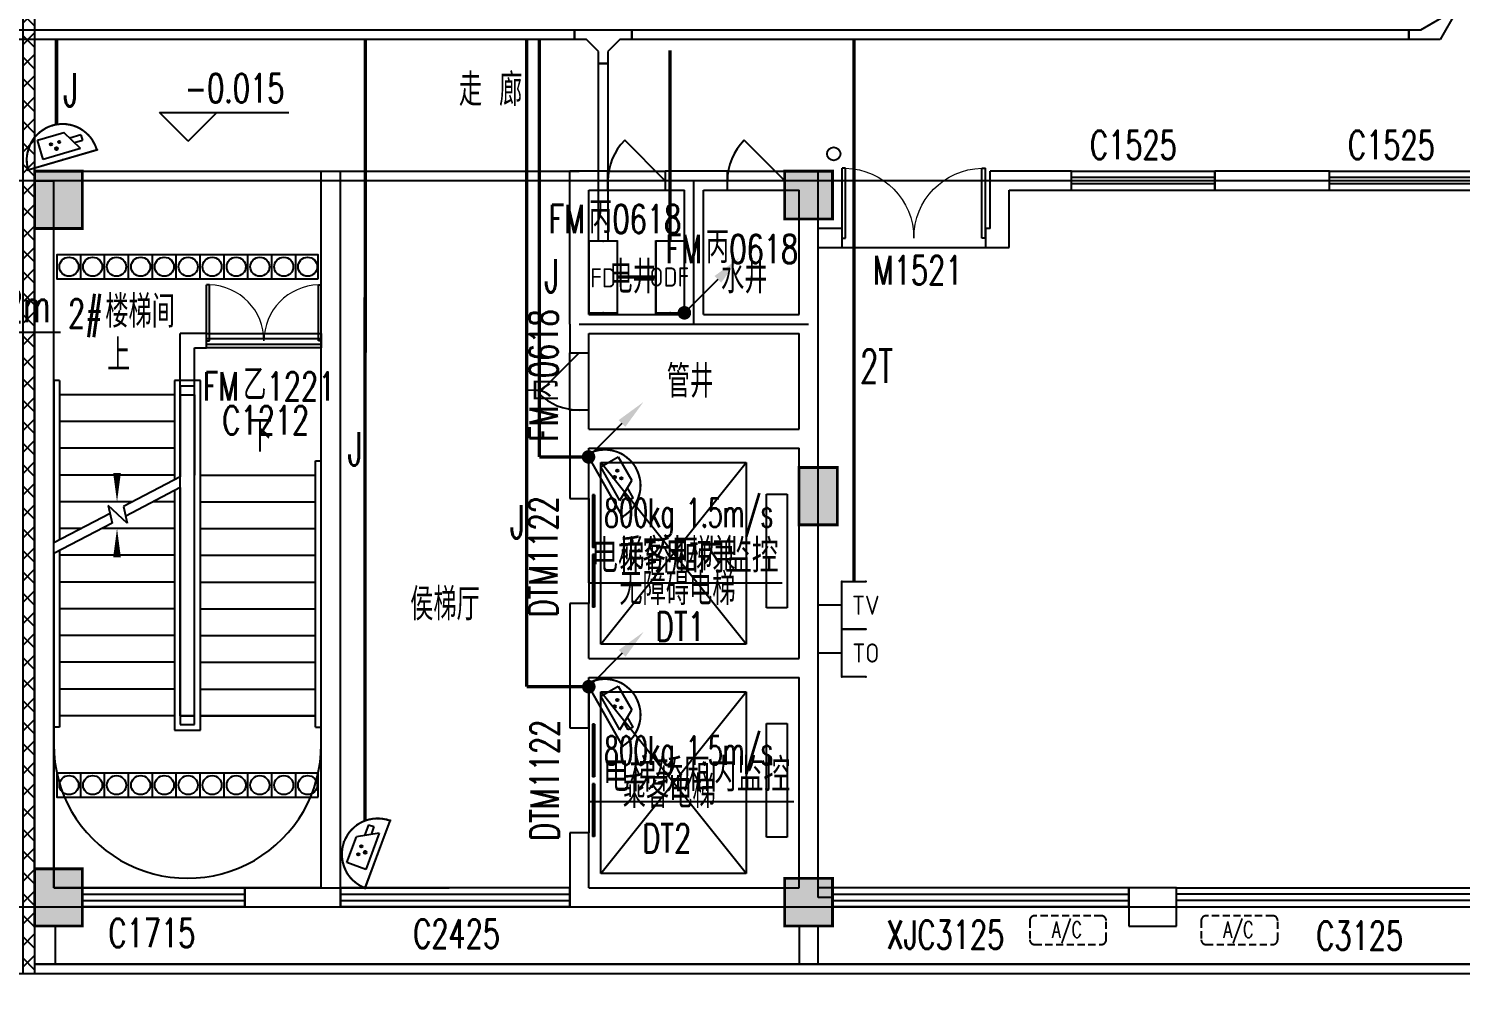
# Model space of a CAD drawing. Extents: x -9422388 to 15610651, y -1992469 to 953794.
# Drawn here: x -2934752 to -2919768, y -363947 to -353955 of the extents above; entities that cross this region are included whole.
import ezdxf
from ezdxf.enums import TextEntityAlignment as Align

# ---------------------------------------------------------------- set-up
doc = ezdxf.new("R2010")
doc.units = 0
doc.header["$LTSCALE"] = 1000
doc.linetypes.add('( Hidden )', pattern=[0.375, 0.25, -0.125])
for name, color, linetype in [('A-DOOR-IDEN', 7, 'Continuous'), ('A-FLOR-HVAC', 4, 'Continuous'), ('C-KZ', 2, 'Continuous'), ('C-Z-HATCH', 253, 'Continuous'), ('CABLETRAY_PDS', 5, 'Continuous'), ('DIM-消防', 3, 'Continuous'), ('DIM_SYMB', 3, 'Continuous'), ('EQUIP-安防', 3, 'Continuous'), ('EQUIP-通讯', 3, 'Continuous'), ('LWIRE', 4, 'Continuous'), ('TEL_LEAD', 3, 'Continuous'), ('TEL_TEXT', 7, 'Continuous'), ('WINDOW_TEXT', 7, 'Continuous'), ('WIRE-通讯', 4, 'Continuous')]:
    doc.layers.add(name, color=color, linetype=linetype)
doc.styles.add('_TCH_DIM', font='SIMPLEX', dxfattribs={"bigfont": 'GBCBIG'})
doc.styles.add('_TCH_WINDOW', font='SIMPLEX', dxfattribs={"height": 3.5, "bigfont": 'GBCBIG'})
doc.styles.add('_TEL_ATTDEF', font='GBENOR', dxfattribs={"width": 0.8, "height": 3, "bigfont": 'GBCBIG'})
doc.styles.add('_TEL_DIM', font='SIMPLEX', dxfattribs={"width": 0.8, "height": 3.5, "bigfont": 'HZTXT'})
doc.styles.get("Standard").update_dxf_attribs({"font": 'gbenor.shx', "bigfont": 'gbcbig.shx'})

# ---------------------------------------------------------------- blocks, each defined once
blk = doc.blocks.new('KTWJ1')
at = {"layer": 'A-FLOR-HVAC', "color": 0, "linetype": '( Hidden )', "ltscale": 0.3}
blk.add_lwpolyline([(152982, -14209, 0.414214), (153032, -14259), (153732, -14259, 0.414214), (153782, -14209), (153782, -14009, 0.414214), (153732, -13959), (153032, -13959, 0.414214), (152982, -14009)], format="xyb", close=True, dxfattribs=at)
at = {"layer": 'A-FLOR-HVAC', "color": 0, "style": '_TCH_WINDOW', "width": 0.705882}
blk.add_text('A/C', height=170, dxfattribs=at).set_placement((153214, -14188))
blk = doc.blocks.new('宿舍楼柱网1')
at = {"layer": 'C-Z-HATCH'}
h = blk.add_hatch(color=0, dxfattribs=at)
h.dxf.hatch_style = 1
h.paths.add_polyline_path([(631658, 145126), (632158, 145126), (632158, 144526), (631658, 144526)])
h = blk.add_hatch(color=0, dxfattribs=at)
h.dxf.hatch_style = 1
h.paths.add_polyline_path([(639508, 145126), (640008, 145126), (640008, 144626), (639508, 144626)])
h = blk.add_hatch(color=0, dxfattribs=at)
h.dxf.hatch_style = 1
h.paths.add_polyline_path([(639658, 142026), (640058, 142026), (640058, 141426), (639658, 141426)])
h = blk.add_hatch(color=0, dxfattribs=at)
h.dxf.hatch_style = 1
h.paths.add_polyline_path([(631658, 137826), (632158, 137826), (632158, 137226), (631658, 137226)])
h = blk.add_hatch(color=0, dxfattribs=at)
h.dxf.hatch_style = 1
h.paths.add_polyline_path([(639508, 137726), (640008, 137726), (640008, 137226), (639508, 137226)])
at = {"layer": 'C-KZ', "color": 0, "const_width": 30}
for points in [[(631658, 145126), (632158, 145126), (632158, 144526), (631658, 144526)], [(639508, 145126), (640008, 145126), (640008, 144626), (639508, 144626)], [(639658, 142026), (640058, 142026), (640058, 141426), (639658, 141426)], [(631658, 137826), (632158, 137826), (632158, 137226), (631658, 137226)], [(639508, 137726), (640008, 137726), (640008, 137226), (639508, 137226)]]:
    blk.add_lwpolyline(points, close=True, dxfattribs=at)
blk = doc.blocks.new('$DorLib2D$00000002')
at = {"color": 0}
for p, q in [((-0.5, 0), (-0.5, 0.4875)), ((-0.475, 0.4875), (-0.5, 0.4875)), ((-0.475, 0), (-0.475, 0.4875)), ((0.475, 0), (0.475, 0.4875)), ((0.475, 0.4875), (0.5, 0.4875)), ((0.5, 0), (0.5, 0.4875)), ((-0.5, 0), (-0.475, 0)), ((0.5, 0), (0.475, 0))]:
    blk.add_line(p, q, dxfattribs=at)
at = {"color": 0, "lineweight": 13}
for centre, start, end in [((-0.4875, 0), 0, 88.53072), ((0.4875, 0), 91.46928, 180)]:
    blk.add_arc(centre, 0.4875, start, end, dxfattribs=at)
blk = doc.blocks.new('$WINLIB2D$00000001')
at = {"color": 0}
for points in [[(-0.5, 0.5), (-0.5, -0.5)], [(-0.5, 0.5), (0.5, 0.5)], [(0.5, -0.5), (0.5, 0.5)], [(0.5, 0.1667), (-0.5, 0.1667)], [(0.5, -0.1667), (-0.5, -0.1667)], [(-0.5, -0.5), (0.5, -0.5)]]:
    blk.add_lwpolyline(points, dxfattribs=at)
blk = doc.blocks.new('$DORLIB2D$00000127')
at = {"color": 0}
for points in [[(-0.533, 0.795), (-0.533, 0.69)], [(-0.033, 0.795), (-0.533, 0.795)], [(-0.033, 0.69), (-0.533, 0.69)], [(-0.033, 0.795), (-0.033, 0.69)], [(0.533, 0.795), (0.033, 0.795)], [(0.033, 0.795), (0.033, 0.69)], [(0.533, 0.69), (0.033, 0.69)], [(0.533, 0.795), (0.533, 0.69)], [(0.5, 0.5), (-0.5, 0.5)]]:
    blk.add_lwpolyline(points, dxfattribs=at)
blk = doc.blocks.new('$DorLib2D$00000114')
at = {"color": 0}
blk.add_line((0.5, 0), (-0.207, 0.707), dxfattribs=at)
blk.add_arc((0.5, 0), 1, 135, 180, dxfattribs=at)
blk = doc.blocks.new('$TCHSYS$WIN2D')
at = {"color": 0}
for p, q in [((-0.5, 0.5), (0.5, 0.5)), ((-0.5, 0.5), (-0.5, -0.5)), ((0.5, 0.5), (0.5, -0.5)), ((0.5, 0.1667), (-0.5, 0.1667)), ((0.5, -0.1667), (-0.5, -0.1667)), ((-0.5, -0.5), (0.5, -0.5))]:
    blk.add_line(p, q, dxfattribs=at)
blk = doc.blocks.new('76867')
h = blk.add_hatch()
h.set_pattern_fill('ANSI37', color=8, scale=100)
h.set_pattern_definition([(45, (791256.12, 205282.17), (-112.2532, 112.2532), []), (135, (791256.12, 205282.17), (-112.2532, -112.2532), [])])
h.paths.add_polyline_path([(1412729.8, -188792.5), (1412849.8, -188792.5), (1412849.8, -199192.6), (1412729.8, -199192.6)])
at = {"color": 8}
for p, q in [((1414458, -190477.7), (1414158, -190177.7)), ((1414158, -190177.7), (1415510.9, -190177.7)), ((1414458, -190477.7), (1414758, -190177.7)), ((1415849.8, -192567.6), (1415849.8, -190792.6)), ((1415849.8, -190792.6), (1416049.8, -190792.6)), ((1416049.8, -192567.6), (1416049.8, -190792.6)), ((1418849.8, -190792.6), (1418449.8, -190792.6)), ((1418449.8, -192392.6), (1418449.8, -190792.6)), ((1418849.8, -190992.6), (1418849.8, -190792.6)), ((1418849.8, -190792.6), (1419449.8, -190792.6)), ((1419749.8, -190792.6), (1419449.8, -190792.6)), ((1419449.8, -190792.6), (1419449.8, -190992.6)), ((1420099.8, -190792.6), (1419749.8, -190792.6)), ((1420099.8, -190992.6), (1420099.8, -190792.6)), ((1420099.8, -190792.6), (1420699.8, -190792.6)), ((1421049.8, -190792.6), (1420699.8, -190792.6)), ((1420699.8, -190792.6), (1420699.8, -190992.6)), ((1421049.8, -191492.6), (1421049.8, -190792.6)), ((1423699.8, -190792.6), (1422849.8, -190792.6)), ((1422849.8, -191392.6), (1422849.8, -190792.6)), ((1423699.8, -190992.6), (1423699.8, -190792.6)), ((1426399.8, -190792.6), (1425199.8, -190792.6)), ((1425199.8, -190792.6), (1425199.8, -190992.6)), ((1426399.8, -190992.6), (1426399.8, -190792.6)), ((1412849.8, -198492.6), (1412849.8, -190892.6)), ((1412849.8, -190892.6), (1413049.8, -190892.6)), ((1413049.8, -198292.6), (1413049.8, -190892.6)), ((1418649.8, -190992.6), (1418849.8, -190992.6)), ((1418649.8, -192292.6), (1418649.8, -190992.6)), ((1418849.8, -190992.6), (1419449.8, -190992.6)), ((1419449.8, -190992.6), (1419649.8, -190992.6)), ((1419649.8, -192292.6), (1419649.8, -190992.6)), ((1419849.8, -192292.6), (1419849.8, -190992.6)), ((1419849.8, -190992.6), (1420099.8, -190992.6)), ((1420099.8, -190992.6), (1420699.8, -190992.6)), ((1420699.8, -190992.6), (1420849.8, -190992.6)), ((1420849.8, -191492.6), (1420849.8, -190992.6)), ((1423049.8, -190992.6), (1423699.8, -190992.6)), ((1423049.8, -191592.6), (1423049.8, -190992.6)), ((1425199.8, -190992.6), (1426399.8, -190992.6)), ((1421299.8, -191392.6), (1421049.8, -191392.6)), ((1421299.8, -191592.6), (1421299.8, -191392.6)), ((1422849.8, -191392.6), (1422799.8, -191392.6)), ((1422799.8, -191392.6), (1422799.8, -191592.6)), ((1420849.8, -192292.6), (1420849.8, -191492.6)), ((1421049.8, -192392.6), (1421049.8, -191492.6)), ((1421049.8, -191592.6), (1421299.8, -191592.6)), ((1421299.8, -191592.6), (1422799.8, -191592.6)), ((1422799.8, -191592.6), (1423049.8, -191592.6)), ((1418649.8, -192292.6), (1419649.8, -192292.6)), ((1419849.8, -192292.6), (1420849.8, -192292.6)), ((1414374.8, -196492.6), (1414374.8, -192492.6)), ((1414649.8, -192492.6), (1414374.8, -192492.6)), ((1414649.8, -192642.6), (1414649.8, -192492.6)), ((1415849.8, -192642.6), (1415849.8, -192492.6)), ((1418449.8, -192392.6), (1418449.8, -192692.6)), ((1418649.8, -192692.6), (1418649.8, -192492.6)), ((1418649.8, -192492.6), (1419749.8, -192492.6)), ((1419749.8, -192492.6), (1420849.8, -192492.6)), ((1420849.8, -193492.6), (1420849.8, -192492.6)), ((1421049.8, -193592.6), (1421049.8, -192392.6)), ((1414524.8, -196492.6), (1414524.8, -192642.6)), ((1414524.8, -192642.6), (1414649.8, -192642.6)), ((1415849.8, -198292.6), (1415849.8, -192567.6)), ((1416049.8, -198292.6), (1416049.8, -192567.6)), ((1418449.8, -192692.6), (1418649.8, -192692.6)), ((1418449.8, -193292.6), (1418449.8, -192692.6)), ((1418649.8, -193292.6), (1418649.8, -192692.6)), ((1413049.8, -192982.6), (1413049.8, -194680.5)), ((1413109.8, -192982.6), (1413049.8, -192982.6)), ((1413109.8, -192982.6), (1413109.8, -194649.3)), ((1414584.8, -192982.6), (1414314.8, -192982.6)), ((1414314.8, -192982.6), (1414314.8, -194023.2)), ((1414584.8, -196642.6), (1414584.8, -192982.6)), ((1413049.8, -193132.6), (1413049.8, -194680.5)), ((1414314.8, -193132.6), (1413109.8, -193132.6)), ((1414524.8, -193042.6), (1414374.8, -193042.6)), ((1414374.8, -193042.6), (1414374.8, -193992)), ((1414374.8, -193132.6), (1414374.8, -193992)), ((1414374.8, -193132.6), (1414524.8, -193132.6)), ((1414524.8, -196582.6), (1414524.8, -193042.6)), ((1414524.8, -193132.6), (1414524.8, -193972.6)), ((1414314.8, -193412.6), (1413109.8, -193412.6)), ((1418649.8, -193292.6), (1418449.8, -193292.6)), ((1418449.8, -193292.6), (1418449.8, -193592.6)), ((1418649.8, -193492.6), (1418649.8, -193292.6)), ((1418649.8, -193492.6), (1420849.8, -193492.6)), ((1414314.8, -193692.6), (1413109.8, -193692.6)), ((1418449.8, -193592.6), (1418449.8, -194217.6)), ((1418649.8, -194217.6), (1418649.8, -193692.6)), ((1418649.8, -193692.6), (1420849.8, -193692.6)), ((1420849.8, -195892.6), (1420849.8, -193692.6)), ((1421049.8, -195992.6), (1421049.8, -193592.6)), ((1415789.8, -196612.6), (1415789.8, -193822.6)), ((1415789.8, -193822.6), (1415849.8, -193822.6)), ((1415849.8, -196612.6), (1415849.8, -193822.6)), ((1418774.8, -195742.6), (1418774.8, -193842.6)), ((1418774.8, -193842.6), (1420294.8, -193842.6)), ((1420294.8, -195742.6), (1418774.8, -193842.6)), ((1418774.8, -195742.6), (1420294.8, -193842.6)), ((1420294.8, -193842.6), (1420294.8, -195742.6)), ((1414314.8, -193972.6), (1413109.8, -193972.6)), ((1414374.8, -193992), (1413780.9, -194300.6)), ((1414524.8, -196492.6), (1414524.8, -193972.6)), ((1414584.8, -193972.6), (1415789.8, -193972.6)), ((1415849.8, -196492.6), (1415849.8, -193972.6)), ((1414374.8, -194104.7), (1413803.2, -194401.7)), ((1414314.8, -194135.9), (1414314.8, -196642.6)), ((1414374.8, -194104.7), (1414374.8, -196492.6)), ((1414374.8, -194104.7), (1414374.8, -196582.6)), ((1420509.8, -195362.6), (1420509.8, -194172.6)), ((1420509.8, -194172.6), (1420724.8, -194172.6)), ((1420724.8, -194172.6), (1420724.8, -195362.6)), ((1413873.3, -194252.6), (1413109.8, -194252.6)), ((1413819.4, -194474.8), (1413621.2, -194293)), ((1413621.2, -194293), (1413661.5, -194475.3)), ((1413780.9, -194300.6), (1413819.4, -194474.8)), ((1414314.8, -194252.6), (1414090.2, -194252.6)), ((1414584.8, -194252.6), (1415789.8, -194252.6)), ((1418449.8, -194217.6), (1418649.8, -194217.6)), ((1413639.1, -194374.2), (1413049.8, -194680.5)), ((1413661.5, -194475.3), (1413049.8, -194793.2)), ((1413334.4, -194532.6), (1413109.8, -194532.6)), ((1414314.8, -194532.6), (1413551.3, -194532.6)), ((1414584.8, -194532.6), (1415789.8, -194532.6)), ((1413109.8, -194762), (1413109.8, -196612.6)), ((1413049.8, -194793.2), (1413049.8, -196492.6)), ((1413049.8, -194793.2), (1413049.8, -196612.6)), ((1414314.8, -194812.6), (1413109.8, -194812.6)), ((1414584.8, -194812.6), (1415789.8, -194812.6)), ((1414314.8, -195092.6), (1413109.8, -195092.6)), ((1414584.8, -195092.6), (1415789.8, -195092.6)), ((1414314.8, -195372.6), (1413109.8, -195372.6)), ((1414584.8, -195372.6), (1415789.8, -195372.6)), ((1418649.8, -195317.6), (1418449.8, -195317.6)), ((1418449.8, -195317.6), (1418449.8, -195992.6)), ((1418649.8, -195892.6), (1418649.8, -195317.6)), ((1420724.8, -195362.6), (1420509.8, -195362.6)), ((1414314.8, -195652.6), (1413109.8, -195652.6)), ((1414584.8, -195652.6), (1415789.8, -195652.6)), ((1420294.8, -195742.6), (1418774.8, -195742.6)), ((1414314.8, -195932.6), (1413109.8, -195932.6)), ((1414584.8, -195932.6), (1415789.8, -195932.6)), ((1418649.8, -195892.6), (1420849.8, -195892.6)), ((1418449.8, -195992.6), (1418449.8, -196617.6)), ((1418649.8, -196617.6), (1418649.8, -196092.6)), ((1418649.8, -196092.6), (1420849.8, -196092.6)), ((1420849.8, -198292.6), (1420849.8, -196092.6)), ((1421049.8, -198392.6), (1421049.8, -195992.6)), ((1414314.8, -196212.6), (1413109.8, -196212.6)), ((1414584.8, -196212.6), (1415789.8, -196212.6)), ((1418774.8, -198142.6), (1418774.8, -196242.6)), ((1418774.8, -196242.6), (1420294.8, -196242.6)), ((1420294.8, -198142.6), (1418774.8, -196242.6)), ((1418774.8, -198142.6), (1420294.8, -196242.6)), ((1420294.8, -196242.6), (1420294.8, -198142.6)), ((1413049.8, -196492.6), (1413049.8, -196612.6)), ((1414314.8, -196492.6), (1413109.8, -196492.6)), ((1414314.8, -196492.6), (1413109.8, -196492.6)), ((1414524.8, -196492.6), (1414374.8, -196492.6)), ((1414374.8, -196492.6), (1414524.8, -196492.6)), ((1414584.8, -196492.6), (1415789.8, -196492.6)), ((1415789.8, -196492.6), (1414584.8, -196492.6)), ((1415849.8, -196612.6), (1415849.8, -196492.6)), ((1420509.8, -197762.6), (1420509.8, -196572.6)), ((1420509.8, -196572.6), (1420724.8, -196572.6)), ((1420724.8, -196572.6), (1420724.8, -197762.6)), ((1413109.8, -196612.6), (1413049.8, -196612.6)), ((1413049.8, -196612.6), (1413049.8, -198292.6)), ((1414314.8, -196642.6), (1414584.8, -196642.6)), ((1414374.8, -196582.6), (1414524.8, -196582.6)), ((1415789.8, -196612.6), (1415849.8, -196612.6)), ((1415849.8, -198292.6), (1415849.8, -196612.6)), ((1418449.8, -196617.6), (1418649.8, -196617.6)), ((1418649.8, -197717.6), (1418449.8, -197717.6)), ((1418449.8, -197717.6), (1418449.8, -198292.6)), ((1418649.8, -198292.6), (1418649.8, -197717.6)), ((1420724.8, -197762.6), (1420509.8, -197762.6)), ((1420294.8, -198142.6), (1418774.8, -198142.6)), ((1413349.8, -198292.6), (1413049.8, -198292.6)), ((1413049.8, -198292.6), (1415849.8, -198292.6)), ((1413349.8, -198492.6), (1413349.8, -198292.6)), ((1415849.8, -198292.6), (1415049.8, -198292.6)), ((1415049.8, -198292.6), (1415049.8, -198492.6)), ((1416049.8, -198492.6), (1416049.8, -198292.6)), ((1418449.8, -198292.6), (1418449.8, -198492.6)), ((1418649.8, -198292.6), (1420849.8, -198292.6)), ((1421199.8, -198292.6), (1421049.8, -198292.6)), ((1421199.8, -198392.6), (1421199.8, -198292.6)), ((1424799.8, -198292.6), (1424299.8, -198292.6)), ((1424299.8, -198292.6), (1424299.8, -198692.6)), ((1424799.8, -198692.6), (1424799.8, -198292.6)), ((1412849.8, -198492.6), (1413349.8, -198492.6)), ((1415049.8, -198492.6), (1415949.8, -198492.6)), ((1415949.8, -198492.6), (1416049.8, -198492.6)), ((1418449.8, -198492.6), (1418549.8, -198492.6)), ((1418549.8, -198492.6), (1420699.8, -198492.6)), ((1420699.8, -198492.6), (1420699.8, -198692.6)), ((1421199.8, -198392.6), (1421049.8, -198392.6)), ((1421199.8, -198692.6), (1421199.8, -198392.6)), ((1420699.8, -198692.6), (1421199.8, -198692.6)), ((1424299.8, -198692.6), (1424799.8, -198692.6))]:
    blk.add_line(p, q, dxfattribs=at)
for points in [[(1362129.8, -198492.6), (1362129.8, -199692.6), (1437016.2, -199692.6), (1442376.7, -190006.3), (1428055.4, -167156.9), (1427208.2, -167688.1, -0.4142136), (1427897.4, -167846.3), (1441326.9, -189272.8, -0.2728148), (1441368.4, -190795.7), (1437149.6, -198418.9, -0.2728148), (1435837.2, -199192.6), (1362829.8, -199192.6, -0.4142136), (1362129.8, -198492.6)], [(1426392.5, -168199.4), (1427208.2, -167688.1, -0.4142136), (1427897.4, -167846.3), (1441326.9, -189272.8, -0.2728148), (1441368.4, -190795.7), (1437149.6, -198418.9, -0.2728148), (1435837.2, -199192.6), (1412849.8, -199192.6)], [(1426445.6, -168284.1), (1427261.3, -167772.9, -0.4142136), (1427812.6, -167899.4), (1441242.2, -189325.9, -0.2728148), (1441280.9, -190747.3), (1437062.1, -198370.5, -0.2728148), (1435837.2, -199092.6), (1412849.8, -199092.6)], [(1412849.8, -199092.6), (1435837.2, -199092.6, 0.2728148), (1437062.1, -198370.5), (1441280.9, -190747.3, 0.2728148), (1441242.2, -189325.9), (1427812.6, -167899.4, 0.4142136), (1427261.3, -167772.9), (1426341, -168349.7)]]:
    blk.add_lwpolyline(points, format="xyb", dxfattribs=at)
for points in [[(1369329.8, -198492.6), (1436308.8, -198492.6), (1440984.3, -190044.2), (1427038.8, -167794.6), (1420599.1, -171830.5), (1430951.3, -188347.3), (1429542.7, -190892.6), (1376629.8, -190892.6), (1376629.8, -188792.6), (1369329.8, -188792.6)], [(1412729.8, -188792.5), (1412849.8, -188792.5), (1412849.8, -199192.6), (1412729.8, -199192.6)], [(1415817.3, -191917.6), (1415817.3, -191667.6), (1413082.3, -191667.6), (1413082.3, -191917.6)], [(1414649.8, -192492.6), (1415849.8, -192492.6), (1415849.8, -192642.6), (1414649.8, -192642.6)], [(1415817.3, -197342.6), (1415817.3, -197092.6), (1413082.3, -197092.6), (1413082.3, -197342.6)], [(1412849.8, -199092.6), (1413069.8, -199092.6), (1413069.8, -198692.6), (1412849.8, -198692.6)], [(1420849.8, -199092.6), (1421049.8, -199092.6), (1421049.8, -198692.6), (1420849.8, -198692.6)]]:
    blk.add_lwpolyline(points, close=True, dxfattribs=at)
blk.add_lwpolyline([(1376629.8, -188792.6), (1426222.2, -188792.5, 0.5895079), (1427408.5, -186649), (1418819.7, -172945.8), (1420599.1, -171830.5), (1430951.3, -188347.3), (1429542.7, -190892.6), (1376629.8, -190892.6)], format="xyb", close=True, dxfattribs=at)
for points in [[(1413262.7, -190792.6), (1418549.8, -190792.6)], [(1419749.8, -192392.6), (1419749.8, -190892.6)], [(1413332.3, -191917.6), (1413332.3, -191667.6)], [(1413582.3, -191917.6), (1413582.3, -191667.6)], [(1413832.3, -191917.6), (1413832.3, -191667.6)], [(1414082.3, -191917.6), (1414082.3, -191667.6)], [(1414332.3, -191917.6), (1414332.3, -191667.6)], [(1414582.3, -191917.6), (1414582.3, -191667.6)], [(1414832.3, -191917.6), (1414832.3, -191667.6)], [(1415082.3, -191917.6), (1415082.3, -191667.6)], [(1415332.3, -191917.6), (1415332.3, -191667.6)], [(1415582.3, -191917.6), (1415582.3, -191667.6)], [(1418549.8, -192392.6), (1420949.8, -192392.6)], [(1414649.8, -192542.6), (1415849.8, -192542.6)], [(1414649.8, -192602.6), (1415849.8, -192602.6)], [(1413332.3, -197342.6), (1413332.3, -197092.6)], [(1413582.3, -197342.6), (1413582.3, -197092.6)], [(1413832.3, -197342.6), (1413832.3, -197092.6)], [(1414082.3, -197342.6), (1414082.3, -197092.6)], [(1414332.3, -197342.6), (1414332.3, -197092.6)], [(1414582.3, -197342.6), (1414582.3, -197092.6)], [(1414832.3, -197342.6), (1414832.3, -197092.6)], [(1415082.3, -197342.6), (1415082.3, -197092.6)], [(1415332.3, -197342.6), (1415332.3, -197092.6)], [(1415582.3, -197342.6), (1415582.3, -197092.6)], [(1414053.9, -198292.6), (1417188, -198292.6)], [(1412849.8, -199092.6), (1412849.8, -199192.6)]]:
    blk.add_lwpolyline(points, dxfattribs=at)
for centre, radius in [((1421212.6, -190611.1), 70), ((1413209.8, -191792.6), 100), ((1413457.3, -191792.6), 100), ((1413707.3, -191792.6), 100), ((1413959.8, -191792.6), 100), ((1414207.3, -191792.6), 100), ((1414457.3, -191792.6), 100), ((1414707.3, -191792.6), 100), ((1414959.8, -191792.6), 100), ((1415207.3, -191792.6), 100), ((1415457.3, -191792.6), 100), ((1415707.3, -191792.6), 100), ((1413209.8, -197217.6), 100), ((1413457.3, -197217.6), 100), ((1413707.3, -197217.6), 100), ((1413959.8, -197217.6), 100), ((1414207.3, -197217.6), 100), ((1414457.3, -197217.6), 100), ((1414707.3, -197217.6), 100), ((1414959.8, -197217.6), 100), ((1415207.3, -197217.6), 100), ((1415457.3, -197217.6), 100), ((1415707.3, -197217.6), 100)]:
    blk.add_circle(centre, radius, dxfattribs=at)
blk.add_arc((1414449.8, -196792.6), 1400, 179.99988, 0, dxfattribs=at)
at = {"layer": 'DIM_SYMB', "color": 8}
for points in [[(1413712.3, -192992.6, 0, 0, 0), (1413712.3, -194252.6, 0, 80, 0), (1413712.3, -193952.6, 0, 0, 0)], [(1415187.3, -193832.6, 0, 0, 0), (1415187.3, -197392.6, 0, 0, 0), (1413712.3, -197392.6, 0, 0, 0), (1413712.3, -194532.6, 0, 80, 0), (1413712.3, -194832.6, 0, 0, 0)]]:
    blk.add_lwpolyline(points, format="xyseb", dxfattribs=at)
at = {"color": 8}
for name, p in [('宿舍楼柱网1', (781191.9, -335918.9)), ('KTWJ1', (1270282.3, -184626.5)), ('KTWJ1', (1272076.8, -184626.5))]:
    blk.add_blockref(name, p, dxfattribs=at)
ref = blk.add_blockref('$TCHSYS$WIN2D', (1424449.8, -190892.6), dxfattribs=dict(at, xscale=1500, yscale=-200, zscale=200, rotation=359.9999999999924))
ref.add_attrib('A', 'C1525', (1423894.8, -190666.3), dxfattribs={"layer": 'WINDOW_TEXT', "color": 8, "height": 297.5, "style": '_TCH_WINDOW', "width": 0.705882})
ref = blk.add_blockref('$TCHSYS$WIN2D', (1427149.8, -190892.6), dxfattribs=dict(at, xscale=1500, yscale=-200, zscale=200, rotation=359.9999999999924))
ref.add_attrib('A', 'C1525', (1426594.8, -190666.3), dxfattribs={"layer": 'WINDOW_TEXT', "color": 8, "height": 297.5, "style": '_TCH_WINDOW', "width": 0.705882})
for name, p, xscale, yscale, zscale, rotation in [('$DorLib2D$00000114', (1419149.8, -190892.6), 600, 600, 200, 359.9999999999944), ('$DorLib2D$00000114', (1420399.8, -190892.6), 600, 600, 200, 359.9999999999944), ('$DorLib2D$00000002', (1415249.8, -192567.6), 1200, 1200, 150, 359.9999999999889), ('$DorLib2D$00000114', (1418549.8, -192992.6), 600, 600, 200, 89.99999999998887)]:
    blk.add_blockref(name, p, dxfattribs=dict(at, xscale=xscale, yscale=yscale, zscale=zscale, rotation=rotation))
ref = blk.add_blockref('$DorLib2D$00000002', (1422049.8, -191492.6), dxfattribs=dict(at, xscale=-1500, yscale=1500, zscale=200, rotation=359.9999999999917))
ref.add_attrib('A', 'M1521', (1421624.8, -191977.7), dxfattribs={"layer": 'WINDOW_TEXT', "color": 8, "height": 297.5, "style": '_TCH_WINDOW', "width": 0.705882})
ref = blk.add_blockref('$DORLIB2D$00000127', (1418549.8, -194767.6), dxfattribs=dict(at, xscale=1100, yscale=-200, zscale=200, rotation=89.99999999999444))
ref.add_attrib('A', 'DTM1122', (1418321.9, -195462.6), dxfattribs={"layer": 'A-DOOR-IDEN', "color": 8, "height": 297.5, "rotation": 90, "style": '_TCH_WINDOW', "width": 0.705882})
ref = blk.add_blockref('$DORLIB2D$00000127', (1418549.8, -197167.6), dxfattribs=dict(at, xscale=1100, yscale=-200, zscale=200, rotation=89.99999999998887))
ref.add_attrib('A', 'DTM1122', (1418336.3, -197801.9), dxfattribs={"layer": 'A-DOOR-IDEN', "color": 8, "height": 297.5, "rotation": 90, "style": '_TCH_WINDOW', "width": 0.705882})
ref = blk.add_blockref('$WINLIB2D$00000001', (1414199.8, -198392.6), dxfattribs=dict(at, xscale=-1700, yscale=-200, zscale=200, rotation=359.9999999999911))
ref.add_attrib('A', 'C1715', (1413622.9, -198914.7), dxfattribs={"layer": 'WINDOW_TEXT', "color": 8, "height": 297.5, "style": '_TCH_WINDOW', "width": 0.705882})
ref = blk.add_blockref('$WINLIB2D$00000001', (1417249.8, -198392.6), dxfattribs=dict(at, xscale=-2400, yscale=-200, zscale=200, rotation=359.9999999999923))
ref.add_attrib('A', 'C2425', (1416811.8, -198922.5), dxfattribs={"layer": 'WINDOW_TEXT', "color": 8, "height": 297.5, "style": '_TCH_WINDOW', "width": 0.705882})
ref = blk.add_blockref('$TCHSYS$WIN2D', (1422749.8, -198392.6), dxfattribs=dict(at, xscale=-3100, yscale=-200, zscale=200, rotation=359.9999999999917))
ref.add_attrib('A', 'XJC3125', (1421765, -198932.8), dxfattribs={"layer": 'WINDOW_TEXT', "color": 8, "height": 297.5, "style": '_TCH_WINDOW', "width": 0.705882})
ref = blk.add_blockref('$TCHSYS$WIN2D', (1426349.8, -198392.6), dxfattribs=dict(at, xscale=3100, yscale=-200, zscale=200, rotation=359.9999999999917))
ref.add_attrib('A', 'C3125', (1426263.3, -198942.5), dxfattribs={"layer": 'WINDOW_TEXT', "color": 8, "height": 297.5, "style": '_TCH_WINDOW', "width": 0.705882})
for s, style, width, p in [('-0.015', '_TCH_DIM', 0.705882, (1414420.9, -190072.7)), ('2#', '_TCH_DIM', 0.705882, (1413199.1, -192430.9)), ('C1212', '_TCH_WINDOW', 0.705882, (1414814.8, -193548)), ('800kg 1.5m/s', '_TCH_DIM', 0.6, (1418810.6, -194516.8)), ('DT1', '_TCH_DIM', 0.705882, (1419350.4, -195706.3)), ('800kg 1.5m/s', '_TCH_DIM', 0.6, (1418810.6, -197004)), ('DT2', '_TCH_DIM', 0.705882, (1419209.4, -197923.5))]:
    blk.add_text(s, height=297.5, dxfattribs=dict(at, style=style, width=width)).set_placement(p)
for s, p in [('走', (1417290, -190110.1)), ('廊', (1417710.7, -190110.1))]:
    blk.add_text(s, height=337.6, dxfattribs=at).set_placement(p)
at = {"color": 8, "style": '_TCH_DIM'}
for s, p in [('电井', (1418864.4, -192070.1)), ('水井', (1420033, -192070.1)), ('楼梯间', (1413589.1, -192430.9)), ('管井', (1419465.1, -193161.5)), ('乘客电梯兼', (1418969.7, -194971.3)), ('无障碍电梯', (1418969.7, -195333.2)), ('侯梯厅', (1416779.9, -195493.8)), ('乘客电梯', (1419004.5, -197458.4))]:
    blk.add_text(s, height=337.59, dxfattribs=at).set_placement(p)
at = {"layer": 'DIM_SYMB', "color": 7, "style": '_TCH_DIM'}
for s, p in [('上', (1413608.1, -192887.6)), ('下', (1415092.4, -193727.6))]:
    blk.add_text(s, height=337.6, dxfattribs=at).set_placement(p)
at = {"layer": 'WINDOW_TEXT', "color": 8, "style": '_TCH_WINDOW', "width": 0.705882}
for s, p in [('FM', (1418231.3, -191442.6)), ('0618', (1418897.1, -191442.6)), ('FM', (1419455.2, -191756.5)), ('0618', (1420121, -191756.5)), ('FM', (1414611.9, -193193.9)), ('1221', (1415277.7, -193193.9))]:
    blk.add_text(s, height=297.5, dxfattribs=at).set_placement(p)
at = {"layer": 'WINDOW_TEXT', "color": 8, "style": '_TCH_WINDOW'}
for s, p in [('丙', (1418651.3, -191442.6)), ('丙', (1419875.2, -191756.5)), ('乙', (1415031.9, -193193.9))]:
    blk.add_text(s, height=337.6, dxfattribs=at).set_placement(p)
at = {"layer": 'WINDOW_TEXT', "color": 8, "style": '_TCH_WINDOW', "width": 0.705882}
for s, p in [('0618', (1418326, -192958.8)), ('FM', (1418326, -193624.5))]:
    blk.add_text(s, height=297.5, rotation=90, dxfattribs=at).set_placement(p)
at = {"layer": 'WINDOW_TEXT', "color": 8, "style": '_TCH_WINDOW'}
blk.add_text('丙', height=337.6, rotation=90, dxfattribs=at).set_placement((1418326, -193204.5))
blk = doc.blocks.new('$equip$00002553')
for p, q in [((-0.75, 0.3), (-0.75, -0.3)), ((0.75, 0.3), (-0.75, 0.3)), ((0.75, -0.3), (0.75, 0.3)), ((-0.75, -0.3), (0.75, -0.3))]:
    blk.add_line(p, q)
at = {"const_width": 0.04}
blk.add_lwpolyline([(-0.75, 0.3), (-0.75, -0.3), (0.75, -0.3), (0.75, 0.3), (-0.75, 0.3), (-0.75, -0.3)], dxfattribs=at)
for p in [(0, 0.3), (-0.75, 0), (0.75, 0), (0, -0.3)]:
    blk.add_point(p)
at = {"color": 7, "style": '_TEL_DIM'}
blk.add_attdef('$TEXT$', text='', height=0.4, dxfattribs=at).set_placement((-0.001, 0.013), align=Align.MIDDLE_CENTER)
at = {"color": 7, "style": '_TEL_DIM', "flags": 1}
blk.add_attdef('A', text='', height=0.00002, dxfattribs=at).set_placement((0, 0), align=Align.MIDDLE_CENTER)
blk = doc.blocks.new('$equip$00002555')
for p, q in [((-0.75, 0.3), (-0.75, -0.3)), ((0.75, 0.3), (-0.75, 0.3)), ((0.75, -0.3), (0.75, 0.3)), ((-0.75, -0.3), (0.75, -0.3))]:
    blk.add_line(p, q)
at = {"const_width": 0.04}
blk.add_lwpolyline([(-0.75, 0.3), (-0.75, -0.3), (0.75, -0.3), (0.75, 0.3), (-0.75, 0.3), (-0.75, -0.3)], dxfattribs=at)
for p in [(0, 0.3), (-0.75, 0), (0.75, 0), (0, -0.3)]:
    blk.add_point(p)
at = {"color": 7, "style": '_TEL_DIM'}
blk.add_attdef('$TEXT$', text='', height=0.4, dxfattribs=at).set_placement((-0.018, 0.002), align=Align.MIDDLE_CENTER)
at = {"color": 7, "style": '_TEL_DIM', "flags": 1}
blk.add_attdef('A', text='', height=0.00002, dxfattribs=at).set_placement((0, 0), align=Align.MIDDLE_CENTER)
blk = doc.blocks.new('$equip$00002353')
for p, q in [((0.75, 0), (-0.75, 0)), ((-0.517, -0.393), (-0.517, -0.273)), ((-0.517, -0.273), (-0.341, -0.273)), ((-0.427, -0.123), (0.383, -0.123)), ((-0.427, -0.123), (-0.187, -0.543)), ((0.383, -0.123), (0.383, -0.543)), ((-0.517, -0.393), (-0.273, -0.393)), ((0.383, -0.543), (-0.187, -0.543))]:
    blk.add_line(p, q)
at = {"const_width": 0.04}
for points in [[(-0.75, 0), (-0.779, 0)], [(0.75, 0), (0.779, 0)]]:
    blk.add_lwpolyline(points, dxfattribs=at)
blk.add_lwpolyline([(0.75, 0, -1), (-0.75, 0), (0.75, 0), (0.75, 0, -1), (-0.75, 0, -1.517539)], format="xyb", dxfattribs=at)
for centre, radius in [((0.052, -0.26), 0.03), ((-0.038, -0.38), 0.024), ((0.142, -0.38), 0.024)]:
    blk.add_circle(centre, radius)
blk.add_arc((0, 0), 0.75, 180, 0)
for p in [(-0.75, 0), (0, 0), (0.75, 0), (0, -0.75)]:
    blk.add_point(p)
for points in [[(0.026, -0.245), (0.078, -0.245), (0.022, -0.26), (0.082, -0.26)], [(0.026, -0.275), (0.078, -0.275), (0.022, -0.26), (0.082, -0.26)], [(0.037, -0.234), (0.067, -0.234), (0.026, -0.245), (0.078, -0.245)], [(0.037, -0.286), (0.067, -0.286), (0.026, -0.275), (0.078, -0.275)], [(0.052, -0.23), (0.052, -0.23), (0.037, -0.234), (0.067, -0.234)], [(0.052, -0.29), (0.052, -0.29), (0.037, -0.286), (0.067, -0.286)], [(-0.059, -0.368), (-0.017, -0.368), (-0.062, -0.38), (-0.014, -0.38)], [(-0.059, -0.392), (-0.017, -0.392), (-0.062, -0.38), (-0.014, -0.38)], [(-0.05, -0.359), (-0.026, -0.359), (-0.059, -0.368), (-0.017, -0.368)], [(-0.05, -0.401), (-0.026, -0.401), (-0.059, -0.392), (-0.017, -0.392)], [(-0.038, -0.356), (-0.038, -0.356), (-0.05, -0.359), (-0.026, -0.359)], [(-0.038, -0.404), (-0.038, -0.404), (-0.05, -0.401), (-0.026, -0.401)], [(0.121, -0.368), (0.163, -0.368), (0.118, -0.38), (0.166, -0.38)], [(0.121, -0.392), (0.163, -0.392), (0.118, -0.38), (0.166, -0.38)], [(0.13, -0.359), (0.154, -0.359), (0.121, -0.368), (0.163, -0.368)], [(0.13, -0.401), (0.154, -0.401), (0.121, -0.392), (0.163, -0.392)], [(0.142, -0.356), (0.142, -0.356), (0.13, -0.359), (0.154, -0.359)], [(0.142, -0.404), (0.142, -0.404), (0.13, -0.401), (0.154, -0.401)]]:
    blk.add_solid(points)
at = {"color": 7, "style": '_TEL_DIM', "flags": 1}
blk.add_attdef('A', text='', height=0.00002, dxfattribs=at).set_placement((0, 0), align=Align.MIDDLE_CENTER)
blk = doc.blocks.new('$TelecSys$00000079')
for p, q in [((0.7, 0.7), (0, 0)), ((0.104, 0.104), (0.104, 0.104)), ((-0.104, -0.104), (-0.104, -0.104))]:
    blk.add_line(p, q)
at = {"const_width": 0.142}
blk.add_lwpolyline([(-0.071, 0, 1), (0.071, 0, 1)], format="xyb", close=True, dxfattribs=at)
blk.add_solid([(0.63, 0.77), (0.77, 0.63), (1.15, 1.15)])
at = {"width": 0.8, "flags": 9}
blk.add_attdef('A', (0, 0), '', height=0.00002, dxfattribs=at)
blk = doc.blocks.new('$equip$00001847')
for p, q in [((-0.5, 0.499), (-0.5, 0.999)), ((0.5, 0.999), (0.5, 0.499)), ((0.5, 0.499), (-0.5, 0.499)), ((0, 0.5), (0, 0))]:
    blk.add_line(p, q)
for p in [(-0.5, 0.999), (0.5, 0.999), (-0.5, 0.499), (0.5, 0.499), (0, 0)]:
    blk.add_point(p)
at = {"color": 7, "style": '_TEL_DIM'}
blk.add_attdef('$TEXT$', text='', height=0.4, dxfattribs=at).set_placement((0, 0.999), align=Align.MIDDLE_CENTER)
at = {"color": 7, "style": '_TEL_DIM', "flags": 1}
blk.add_attdef('A', text='', height=0.00002, dxfattribs=at).set_placement((0, 0), align=Align.MIDDLE_CENTER)
blk = doc.blocks.new('$equip$00001802')
for p, q in [((-0.5, 0.499), (-0.5, 0.999)), ((0.5, 0.999), (0.5, 0.499)), ((0.5, 0.499), (-0.5, 0.499)), ((0, 0.5), (0, 0))]:
    blk.add_line(p, q)
for p in [(-0.5, 0.999), (0.5, 0.999), (-0.5, 0.499), (0.5, 0.499), (0, 0)]:
    blk.add_point(p)
at = {"color": 7, "style": '_TEL_DIM'}
blk.add_attdef('$TEXT$', text='', height=0.4, dxfattribs=at).set_placement((0, 0.999), align=Align.MIDDLE_CENTER)
at = {"color": 7, "style": '_TEL_DIM', "flags": 1}
blk.add_attdef('A', text='', height=0.00002, dxfattribs=at).set_placement((0, 0), align=Align.MIDDLE_CENTER)

msp = doc.modelspace()

# ---------------------------------------------------------------- linework, layer by layer
at = {"layer": 'CABLETRAY_PDS'}
for p, q in [((-2920183.76212, -353968.9733), (-2919964.56339, -353842.41886)), ((-2919815.46085, -353784.16568), (-2919979.89461, -354068.9733)), ((-2970242.61594, -353968.9733), (-2929039.12908, -353968.9733)), ((-2929039.12908, -353968.9733), (-2929039.12908, -354068.9733)), ((-2929039.12908, -353968.9733), (-2928439.12908, -353968.9733)), ((-2929039.12908, -354068.9733), (-2929039.12908, -353968.9733)), ((-2928439.12908, -354068.9733), (-2928439.12908, -353968.9733)), ((-2928439.12908, -353968.9733), (-2920308.76212, -353968.9733)), ((-2928439.12908, -353968.9733), (-2928439.12908, -354068.9733)), ((-2920308.76212, -354068.9733), (-2920308.76212, -353968.9733)), ((-2920308.76212, -353968.9733), (-2920183.76212, -353968.9733)), ((-2920308.76212, -353968.9733), (-2920308.76212, -354068.9733)), ((-2929039.12908, -354068.9733), (-2970242.61594, -354068.9733)), ((-2928914.12908, -354068.9733), (-2929039.12908, -354068.9733)), ((-2928789.12908, -354193.9733), (-2928914.12908, -354068.9733)), ((-2928789.12908, -354318.9733), (-2928789.12908, -354193.9733)), ((-2928564.12908, -354068.9733), (-2928689.12908, -354193.9733)), ((-2928689.12908, -354193.9733), (-2928689.12908, -354318.9733)), ((-2928439.12908, -354068.9733), (-2928564.12908, -354068.9733)), ((-2920308.76212, -354068.9733), (-2928439.12908, -354068.9733)), ((-2919979.89461, -354068.9733), (-2920308.76212, -354068.9733)), ((-2928789.12908, -354318.9733), (-2928689.12908, -354318.9733)), ((-2928789.12908, -356179.41383), (-2928789.12908, -354318.9733)), ((-2928689.12908, -354318.9733), (-2928789.12908, -354318.9733)), ((-2928689.12908, -354318.9733), (-2928689.12908, -356179.41383)), ((-2928689.12908, -356179.41383), (-2928789.12908, -356179.41383))]:
    msp.add_line(p, q, dxfattribs=at)
at = {"layer": 'DIM-消防'}
msp.add_line((-2939384.10863, -357130.55485), (-2934416.55139, -357130.55485), dxfattribs=at)
at = {"layer": 'TEL_LEAD'}
for p, q in [((-2928892.32625, -358437.51216), (-2928892.32625, -359754.12356)), ((-2928892.32625, -359754.12356), (-2926865.17225, -359754.12356)), ((-2928889.47343, -360842.54772), (-2928889.47343, -362044.35796)), ((-2928889.47343, -362044.35796), (-2926743.09915, -362044.35796))]:
    msp.add_line(p, q, dxfattribs=at)
at = {"layer": 'WIRE-通讯', "linetype": 'Continuous', "const_width": 35}
for points in [[(-2934460.04078, -354958.94026), (-2934460.04078, -354068.9733)], [(-2931230.80768, -362245.36569), (-2931229.16303, -354068.9733)], [(-2929538.9883, -360842.54772), (-2929538.9883, -354068.9733)], [(-2929406.8753, -358437.51216), (-2929406.8753, -354068.9733)], [(-2926114.62858, -359739.74228), (-2926114.62858, -354068.9733)], [(-2928039.12908, -356179.41383), (-2928039.12908, -354181.4733)], [(-2928589.12908, -356554.41383), (-2928189.12908, -356554.41383)], [(-2929406.8753, -358437.51216), (-2928892.32625, -358437.51216)], [(-2929538.9883, -360842.54772), (-2928889.47343, -360842.54772)]]:
    msp.add_lwpolyline(points, dxfattribs=at)

# ---------------------------------------------------------------- block references
msp.add_blockref('76867', (-4347538.94386, -164654.3417))
at = {"layer": 'EQUIP-安防'}
for p, xscale, yscale, zscale, rotation in [((-2934397.25625, -355328.64704), 500, 500, 500, 196.2928815955619), ((-2928722.29985, -358737.62856), 500.0000000000002, 500.0000000000002, 500.0000000000002, 119.5330650265052), ((-2928722.29985, -361137.62856), 500.0000000000002, 500.0000000000002, 500.0000000000002, 119.5330650265052), ((-2931099.56584, -362596.64987), 499.9999999999999, 499.9999999999999, 499.9999999999999, 249.7634105598944)]:
    msp.add_blockref('$equip$00002353', p, dxfattribs=dict(at, xscale=xscale, yscale=yscale, zscale=zscale, rotation=rotation))
at = {"layer": 'EQUIP-通讯'}
ref = msp.add_blockref('$equip$00002555', (-2928739.12408, -356554.41764), dxfattribs=dict(at, xscale=500, yscale=500, zscale=500, rotation=90))
ref.add_attrib('$TEXT$', 'FD', dxfattribs={"layer": '0', "color": 7, "height": 200, "style": '_TEL_ATTDEF'}).set_placement((-2928740.00677, -356563.56086), align=Align.MIDDLE_CENTER)
ref = msp.add_blockref('$equip$00002553', (-2928039.12408, -356554.41764), dxfattribs=dict(at, xscale=500, yscale=500, zscale=500, rotation=89.99999999999999))
ref.add_attrib('$TEXT$', 'ODF', dxfattribs={"layer": '0', "color": 7, "height": 200, "style": '_TEL_ATTDEF'}).set_placement((-2928045.8422, -356554.8031), align=Align.MIDDLE_CENTER)
ref = msp.add_blockref('$equip$00001802', (-2926489.12908, -359989.74228), dxfattribs=dict(at, xscale=500, yscale=500, zscale=500, rotation=270))
ref.add_attrib('$TEXT$', 'TV', dxfattribs={"layer": '0', "color": 7, "height": 200, "style": '_TEL_ATTDEF'}).set_placement((-2925989.62858, -359989.74228), align=Align.MIDDLE_CENTER)
ref = msp.add_blockref('$equip$00001847', (-2926489.12908, -360489.74228), dxfattribs=dict(at, xscale=500, yscale=500, zscale=500, rotation=270))
ref.add_attrib('$TEXT$', 'TO', dxfattribs={"layer": '0', "color": 7, "height": 200, "style": '_TEL_ATTDEF'}).set_placement((-2925989.62858, -360489.74228), align=Align.MIDDLE_CENTER)
at = {"layer": 'LWIRE', "xscale": 500, "yscale": 500, "zscale": 500}
for p in [(-2927889.12908, -356929.41383), (-2928892.32625, -358437.51216), (-2928889.47343, -360842.54772)]:
    msp.add_blockref('$TelecSys$00000079', p, dxfattribs=at)

# ---------------------------------------------------------------- texts
at = {"layer": 'DIM-消防', "color": 7, "style": '_TEL_DIM', "width": 0.64}
msp.add_text('0.2m', height=350, dxfattribs=at).set_placement((-2935289.55139, -357025.55485))
at = {"layer": 'TEL_LEAD', "color": 7, "style": '_TEL_DIM', "width": 0.8}
for p in [(-2928864.03052, -359649.12356), (-2928741.95742, -361939.35796)]:
    msp.add_text('电梯轿厢内监控', height=350, dxfattribs=at).set_placement(p)
at = {"layer": 'TEL_TEXT', "style": '_TEL_DIM', "width": 0.64}
for s, p in [('J', (-2934387.90191, -354770.87115)), ('J', (-2929353.20873, -356716.77372)), ('2T', (-2926050.83844, -357662.3302)), ('J', (-2931412.27044, -358528.74233)), ('J', (-2929713.61013, -359291.41189))]:
    msp.add_text(s, height=350, dxfattribs=at).set_placement(p)

doc.saveas('drawing.dxf')
